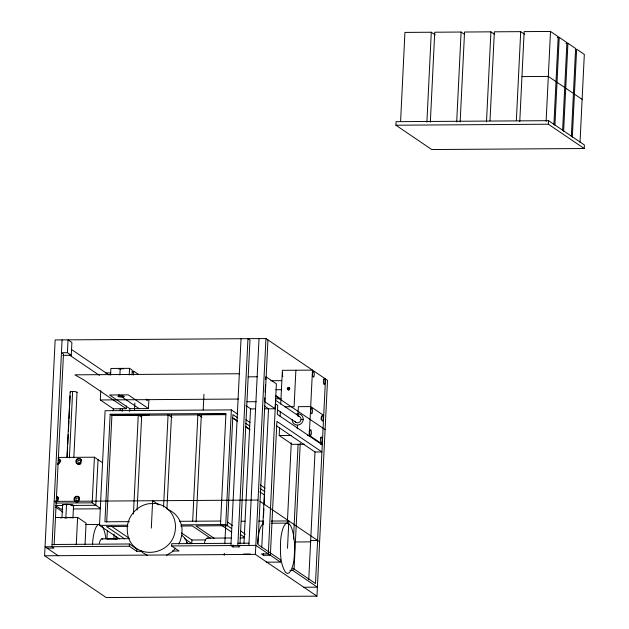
<?xml version="1.0" encoding="UTF-8"?>
<svg xmlns="http://www.w3.org/2000/svg" width="629" height="629" viewBox="0 0 629 629"><rect width="100%" height="100%" fill="white"/><g stroke="black" fill="none" stroke-linecap="round" stroke-linejoin="round"><path stroke-width="0.94" d="M257.654 543.692L257.772 540.956A25.191 7.155 89.6 0 1 262.93 523.871M44.604 555.777L55.155 339.943L265.941 338.551L327.512 380.325L316.953 596.158L106.175 597.55L44.604 555.777L255.382 554.385L316.953 596.158M62.074 339.896L51.955 546.743L53.976 548.111L47.065 548.158M54.133 544.887L63.466 354.103L61.445 352.727L67.421 352.688L71.266 355.291L71.887 342.467L68.05 339.857L67.421 352.688M61.949 517.746L62.562 505.221M66.965 457.44L70.165 391.977M67.138 456.843L67.61 447.117M67.751 444.2L68.231 434.474M68.372 431.557L68.899 420.856M68.993 418.906L69.418 410.155M69.434 409.849L69.528 407.985M69.615 406.122L70.118 395.877M69.387 457.912L72.634 391.474M73.821 457.731L77.021 392.276M72.925 518.217L73.538 505.692M76.266 544.738L77.603 517.392L55.47 517.533M85.033 544.635L86.087 523.147L77.603 517.392M100.333 508.35L92.188 502.83L94.421 457.204L58.112 457.44M126.35 405.933L126.217 408.716L113.322 408.803L100.302 399.965L100.758 390.703M98.03 459.65L95.797 505.276L73.585 505.425M119.486 538.943L99.5 525.38L105.106 410.721L231.354 409.888L237.848 414.291M110.562 375.088L110.885 368.46L129.55 368.335L132.232 370.159L132.004 374.963M231.763 532.22L220.504 524.586L225.937 413.465L110.177 414.228L104.917 521.811L129.44 521.645M106.702 522.007L111.931 415.069L149.545 414.826M106.954 538.959L107.378 530.302M113.228 410.753L113.322 408.803M119.887 375.026L120.218 368.397L120.823 368.806M113.873 538.927L114.101 534.139M120.139 410.706L120.233 408.756M122.144 395.177L122.05 397.048L139.119 408.63M115.94 539.336L116.074 536.466M122.191 411.397L122.34 408.457M129.22 374.963L129.55 368.335M129.653 411.452L129.786 408.693L109.588 394.988L128.253 394.863L148.452 408.567L148.869 400.044M133.537 375.01L133.725 371.173L138.537 374.428M134.457 410.721L134.834 403.016M141.564 551.271L136.752 551.303L129.275 546.231L129.385 543.983L52.065 544.494M133.434 514.011L138.278 414.896L141.486 417.074M137.083 510.08L141.737 414.873M136.752 551.303L136.863 549.054L129.385 543.983M151.314 528.101L152.65 500.747L158.822 504.93M163.571 506.966L168.085 414.7L172.094 417.42M166.937 508.9L171.544 414.676M172.338 551.067L179.068 551.02L171.583 545.948L171.693 543.7L231.04 543.307M192.663 521.441L197.876 414.841M181.498 532.928L191.924 539.996L191.751 543.542L184.533 538.644M196.091 522.039L201.351 414.48M203.206 409.943L203.969 394.265M224.246 555.273L224.341 553.347M224.812 543.747L231.354 409.888M241.041 338.716L230.929 545.555L232.95 546.923L239.861 546.884L237.841 545.508L247.96 338.669L249.98 340.037L240.003 543.936M232.95 546.923L233.044 544.966M243.973 543.307L250.546 408.936L255.571 408.897M248.903 545.437L259.022 338.599M255.382 554.385L265.941 338.551M264.848 397.811L264.66 401.648L275.164 408.771L276.39 383.847L265.878 376.716L265.745 379.594M265.131 392.056L265.509 384.39M267.962 339.919L257.953 544.51L280.542 559.834L280.432 562.082L266.209 562.177M261.766 547.104L268.528 408.811L264.487 406.075M263.111 524.492L263.252 521.543M263.449 517.62L263.881 508.79M264.07 504.867L264.502 496.037M276.43 425.809L315.011 451.976L321.922 451.929L276.917 421.399L270.368 555.258L263.449 555.305L263.551 553.347M275.4 403.952L268.347 553.89L261.428 553.937L263.449 555.305M304.491 444.263L292.202 444.341L279.19 435.512L279.559 427.854M280.125 416.367L280.361 411.578M280.723 404.117L282.374 370.324L312.479 370.119L309.256 436.023M288.546 389.823C290.857 388.156 286.58 387.661 288.562 389.469M288.648 387.7L288.632 388.054C290.512 388.101 288.467 390.483 287.917 388.95M287.327 523.265L291.258 442.895M295.882 370.229L294.097 406.704L284.45 406.766M287.492 548.291L288.829 520.938L271.374 521.048M297.265 428.86L297.446 425.125M297.887 416.091L298.35 406.672L310.695 406.593L323.707 415.423M293.468 539.061L298.099 444.302M303.846 587.25L317.393 587.164L292.792 570.472L292.902 568.223L315.483 583.547L325.492 378.949M294.065 569.402L300.23 443.461M308.76 579.671L315.011 451.976M395.9 125.218L396.073 121.68L548.559 120.674L584.396 144.984L584.223 148.523L431.738 149.537L395.9 125.218L548.386 124.212L584.223 148.523M400.594 121.366L404.942 32.409L431.29 32.236L435.142 34.847M426.894 122.168L431.29 32.236M430.346 122.144L434.749 32.213L461.096 32.04L464.171 34.131M456.693 121.971L461.096 32.04M460.153 121.947L464.556 32.016L490.903 31.843L494.748 34.453M486.5 121.774L490.903 31.843M490.007 120.776L494.355 31.82L520.702 31.647L524.555 34.257M516.354 120.603L520.702 31.647M519.766 121.554L524.161 31.623L550.509 31.45L558.206 36.671L553.905 124.644M546.114 121.381L550.509 31.45M548.386 124.212L548.559 120.674M554.912 125.336L559.22 37.355L557.263 37.37M562.609 130.557L566.918 42.575L559.22 37.355M563.623 131.241L567.924 43.267L565.974 43.275M571.321 136.462L575.621 48.488L567.924 43.267M572.327 137.146L576.628 49.172L584.325 54.393L580.024 142.366M92.549 544.785L92.754 541.082A25.191 7.155 89.6 0 1 99.964 524.429L85.693 524.523M178.612 543.912L180.036 541.483L181.852 535.2L182.04 528.745A25.191 23.705 -55.8 0 0 167.896 509.537M133.725 371.173L132.499 372.038M175.648 548.244L172.126 551.837L166.567 555.218M270.887 380.749L281.674 380.663M521.968 76.589L548.315 76.416L556.005 81.636M62.971 355.346L71.266 355.291M105.232 372.95L110.814 372.911M239.688 373.744L74.89 374.829L83.437 379.696L126.217 408.716M248.18 376.834L257.403 376.771M275.754 389.736L281.643 389.697M100.302 399.965L238.391 399.053M275.659 398.81L280.982 398.778M246.961 401.758L256.184 401.703M129.786 408.693L148.452 408.567M264.84 408.842L275.447 408.771M199.621 414.495L225.748 414.322M225.725 414.653L111.915 415.407L110.177 414.228M301.016 419.441L303.257 419.425M279.19 435.512L291.337 435.433M307.392 435.323L309.287 435.315L322.307 444.145L320.405 444.153M54.173 501.399L258.039 500.047M55.879 503.066L92.188 502.83M62.711 509.05L60.746 509.058L55.564 505.543L62.523 505.496A5.771 1.061 2.8 0 1 68.679 504.434A5.771 1.061 2.8 0 1 73.106 506.211M73.507 508.979L100.003 508.798M179.477 521.315L220.677 521.04M241.316 521.252L245.2 521.221M258.771 521.134L263.622 521.103M271.445 523.226L287.626 523.124L289.474 524.24A25.191 7.155 89.6 0 1 294.647 549.298C294.128 557.239 294.388 566.312 289.214 572.862L287.359 573.459L285.511 572.343C279.763 563.041 280.29 551.342 280.613 540.798A25.191 7.155 89.6 0 1 287.626 523.124M99.5 525.38L127.663 525.199M181.262 524.845L225.748 524.547L231.456 528.423M127.946 526.387L106.482 526.528L124.731 538.911M180.727 526.041L192.443 525.962L210.684 538.338M101.835 538.841L129.008 538.66M207.059 538.149L231.323 537.984M240.058 537.929L243.942 537.905M107.174 539.022L117.592 538.959M191.924 539.996L205.581 539.91M310.679 540.492L317.598 540.453M295.41 541.978L310.781 541.876M237.951 543.259L249.013 543.189M129.275 546.231L45.044 546.782L58.355 555.816M171.583 545.948L255.822 545.39L280.432 562.082M243.454 554.055L250.366 554.007M289.945 570.487L292.792 570.472M147.296 555.281L142.697 552.639L140.668 550.564M288.074 388.337L289.088 389.029M287.98 389.123L288.994 389.799M557.019 82.32L564.716 87.541M565.723 88.225L573.42 93.454M574.434 94.138L582.132 99.358M287.98 388.486L288.994 389.17M287.925 388.675L288.947 389.265M288.908 389.445L287.359 388.628M276.013 395.696L280.558 398.778M325.107 429.583L275.777 396.309M275.384 400.162L299.514 416.532M275.683 403.944L277.704 405.32L277.263 414.314L322.268 444.852M277.436 409.841L295.937 422.389M245.978 405.642L250.829 408.929M245.963 419.795L250.02 422.554M237.731 417.868L232.919 414.605L227.486 525.726L195.894 525.938L214.143 538.314M245.75 423.309L249.76 426.03M234.114 418.655L237.314 420.832M246.136 426.816L249.343 428.994M232.486 417.908L237.298 421.171M245.318 426.611L250.13 429.874M198.693 415.046L201.901 417.224M71.635 349.582L109.029 374.955M69.308 354.945L99.382 375.348M260.343 484.959L265.155 488.222M260.17 488.497L264.982 491.76M118.92 394.926L120.233 395.814A3.247 0.598 2.8 0 1 124.29 396.726A3.247 0.598 2.8 0 1 118.897 396.757A3.247 0.598 2.8 0 1 120.233 395.814M259.738 491.792L264.55 495.054M260.06 501.415L319.611 541.821M227.659 522.188L232.471 525.451M240.49 530.892L245.302 534.155M240.184 534.343L244.146 537.032M94.421 457.204L102.566 462.724M186.687 542.473L188.291 543.566M111.467 526.253L129.102 538.22M67.091 504.804L66.509 504.411L65.848 517.903L65.172 517.439M55.674 507.147L62.861 512.03M288.011 388.408L289.026 389.099M288.805 388.077L289.835 388.777M288.452 388.077L289.474 388.777M288.279 388.148L289.301 388.848M288.129 388.266L289.151 388.958M204.488 542.709A13.343 3.79 89.6 0 1 208.042 538.361M188.362 543.692A13.343 12.556 -55.8 0 1 191.703 543.668M99.264 543.409A13.343 3.79 89.6 0 1 102.818 539.053M102.236 526.402A25.191 7.155 89.6 0 1 105.947 538.731M181.49 535.2A13.343 12.556 -55.8 0 1 187.065 543.11M147.516 399.91A3.066 0.873 89.6 0 1 146.298 399.085M118.409 368.885A10.095 1.856 2.8 0 1 123.426 368.853M296.558 414A5.771 5.433 -55.8 0 1 302.997 420.895A5.771 5.433 -55.8 0 1 293.617 423.49L292.792 422.326A5.771 5.433 -55.8 0 1 292.194 419.496M282.798 376.629A2.886 0.818 89.6 0 1 282.696 372.557M321.104 417.294A2.886 0.818 89.6 0 1 321.081 419.496M309.169 430.928A2.886 0.818 89.6 0 1 309.24 433.806M298.736 416.201A3.436 3.231 -55.8 0 1 300.237 421.501A3.436 3.231 -55.8 0 1 294.789 421.171M64.543 517.95A5.496 1.014 2.8 0 1 67.272 517.934M60.439 517.919A7.933 1.462 2.8 0 1 71.203 517.848M70.983 505.268A3.436 0.629 2.8 0 1 71.344 505.433M62.782 505.496A5.496 1.014 2.8 0 1 67.932 504.442A5.496 1.014 2.8 0 1 73.381 505.952M70.66 392.315A3.436 0.629 2.8 0 1 73.514 391.49A3.436 0.629 2.8 0 1 76.604 392.575M56.476 496.43A2.886 2.713 -55.8 0 1 55.486 502.005M58.324 458.635A2.886 2.713 -55.8 0 1 57.333 464.21M56.374 496.745A2.886 2.713 -55.8 0 1 58.694 498.152M56.303 498.168A1.439 1.36 -55.8 0 1 57.593 499.756A1.439 1.36 -55.8 0 1 55.808 500.951M60.549 460.357A2.886 2.713 -55.8 0 1 60.785 461.041M58.222 458.958A2.886 2.713 -55.8 0 1 60.132 459.775M58.151 460.373A1.439 1.36 -55.8 0 1 59.44 461.969A1.439 1.36 -55.8 0 1 57.656 463.164M81.243 459.634A2.886 2.713 -55.8 0 1 81.66 460.216M81.055 463.644A2.886 2.713 -55.8 0 1 80.457 464.092M79.773 464.383A2.886 2.713 -55.8 0 1 76.471 461.301A2.886 2.713 -55.8 0 1 80.693 459.186M77.925 502.17A2.886 2.713 -55.8 0 1 74.709 498.726A2.886 2.713 -55.8 0 1 79.396 497.429M127.443 525.529C123.787 563.293 177.952 559.621 175.373 524.224A25.191 23.705 -55.8 0 0 155.182 503.507L148.869 503.68A25.191 23.705 -55.8 0 0 127.443 525.529M288.813 389.783A1.085 1.014 -55.8 0 0 289.364 388.007A1.085 1.014 -55.8 0 0 287.61 388.494A1.085 1.014 -55.8 0 0 288.813 389.783M288.617 389.65A1.085 1.014 -55.8 0 0 289.167 387.865A1.085 1.014 -55.8 0 0 287.406 388.352A1.085 1.014 -55.8 0 0 288.617 389.65M320.727 437.949A2.886 0.818 89.6 0 0 321.215 442.674A2.886 0.818 89.6 0 0 322.127 438.9A2.886 0.818 89.6 0 0 320.727 437.949M321.781 416.335A2.886 0.818 89.6 0 0 322.276 421.053A2.886 0.818 89.6 0 0 323.18 417.279A2.886 0.818 89.6 0 0 321.781 416.335M311.001 409.015A2.886 0.818 89.6 0 0 311.489 413.74A2.886 0.818 89.6 0 0 312.401 409.966A2.886 0.818 89.6 0 0 311.001 409.015M312.794 372.36A2.886 0.818 89.6 0 0 313.289 377.086A2.886 0.818 89.6 0 0 314.193 373.312A2.886 0.818 89.6 0 0 312.794 372.36M323.581 379.672A2.886 0.818 89.6 0 0 324.069 384.398A2.886 0.818 89.6 0 0 324.981 380.624A2.886 0.818 89.6 0 0 323.581 379.672M309.94 430.637A2.886 0.818 89.6 0 0 310.435 435.362A2.886 0.818 89.6 0 0 311.339 431.588A2.886 0.818 89.6 0 0 309.94 430.637M79.168 463.974A2.886 2.713 -55.8 0 0 80.638 459.225A2.886 2.713 -55.8 0 0 75.952 460.522A2.886 2.713 -55.8 0 0 79.168 463.974M77.32 501.761A2.886 2.713 -55.8 0 0 78.79 497.012A2.886 2.713 -55.8 0 0 74.104 498.317A2.886 2.713 -55.8 0 0 77.32 501.761M77.634 500.81A1.439 1.36 -55.8 0 0 78.373 498.435A1.439 1.36 -55.8 0 0 76.03 499.08A1.439 1.36 -55.8 0 0 77.634 500.81M79.482 463.015A1.439 1.36 -55.8 0 0 80.221 460.64A1.439 1.36 -55.8 0 0 77.878 461.293A1.439 1.36 -55.8 0 0 79.482 463.015"/></g></svg>
